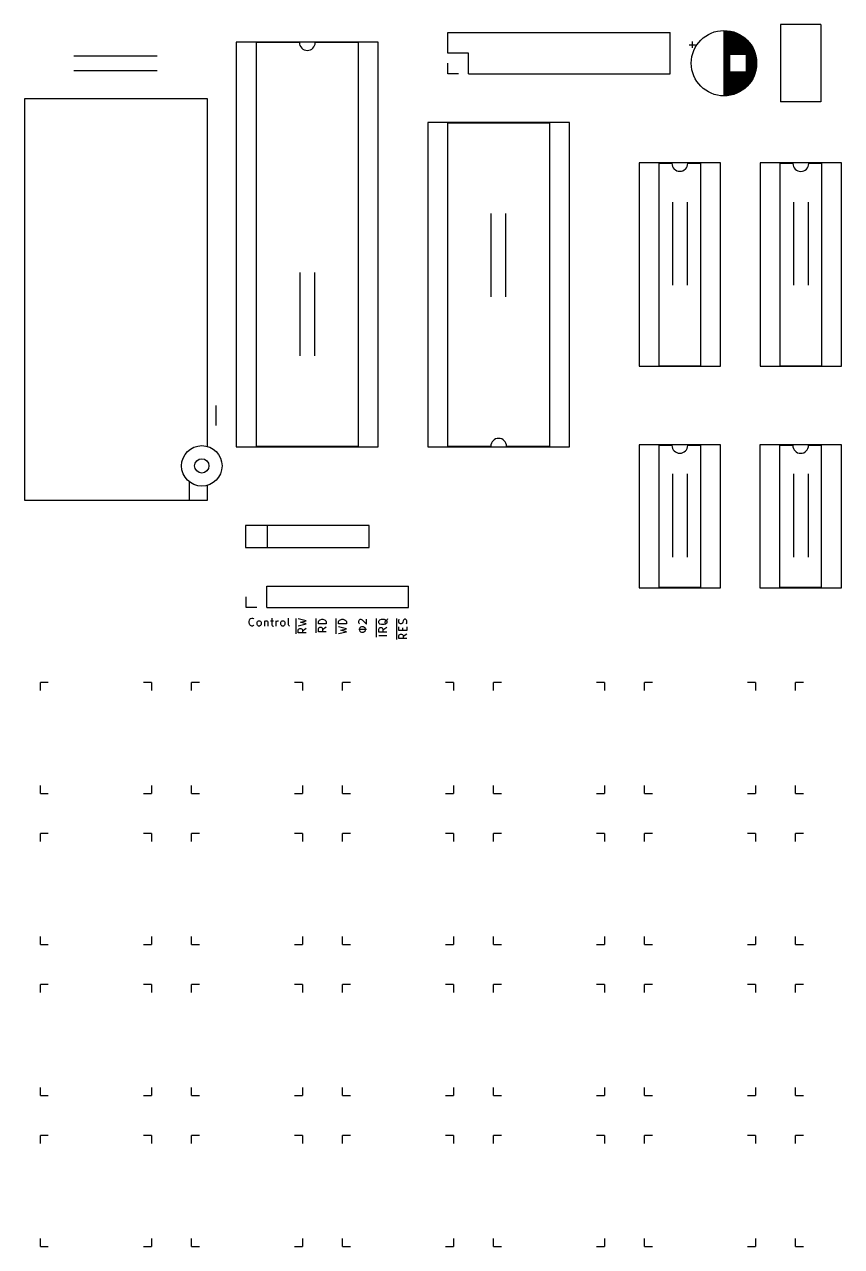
# Model space of a CAD drawing. Extents: x 0.25 to 9.99, y -6.13 to -0.01.
# Drawn here: x 0.25 to 4.3, y -6.13 to -0.06 of the extents above; entities that cross this region are included whole.
import ezdxf

# ---------------------------------------------------------------- set-up
doc = ezdxf.new("R2010")
doc.units = 0
doc.header["$MEASUREMENT"] = 0
doc.layers.add('BLACK', color=7, linetype='CONTINUOUS')

msp = doc.modelspace()

# ---------------------------------------------------------------- linework, layer by layer
at = {"layer": 'BLACK', "linetype": 'CONTINUOUS'}
for p, q in [((4.19961, -0.057677), (4, -0.057677)), ((4, -0.057677), (4, -0.442323)), ((4.19961, -0.057677), (4.19961, -0.442323)), ((2.34764, -0.2), (2.34764, -0.097638)), ((2.34764, -0.097638), (3.45236, -0.097638)), ((3.45236, -0.302362), (3.45236, -0.097638)), ((3.7189, -0.08937), (3.7189, -0.41063)), ((3.72047, -0.08937), (3.72047, -0.41063)), ((3.72205, -0.08937), (3.72205, -0.41063)), ((3.72362, -0.089409), (3.72362, -0.410591)), ((3.7252, -0.089488), (3.7252, -0.410512)), ((3.72677, -0.089528), (3.72677, -0.410472)), ((3.72835, -0.089606), (3.72835, -0.410394)), ((3.72992, -0.089724), (3.72992, -0.410276)), ((3.7315, -0.089843), (3.7315, -0.410157)), ((3.73307, -0.089961), (3.73307, -0.410039)), ((3.73465, -0.090118), (3.73465, -0.409882)), ((3.73622, -0.090276), (3.73622, -0.409724)), ((3.7378, -0.090472), (3.7378, -0.409528)), ((3.73937, -0.09063), (3.73937, -0.40937)), ((3.74094, -0.090866), (3.74094, -0.409134)), ((3.74252, -0.091063), (3.74252, -0.408937)), ((3.74409, -0.091339), (3.74409, -0.408661)), ((3.74567, -0.091575), (3.74567, -0.408425)), ((3.74728, -0.09185), (3.74728, -0.209055)), ((3.74886, -0.092126), (3.74886, -0.209055)), ((3.75043, -0.092441), (3.75043, -0.209055)), ((3.75201, -0.092756), (3.75201, -0.209055)), ((3.75358, -0.09311), (3.75358, -0.209055)), ((3.75516, -0.093465), (3.75516, -0.209055)), ((3.75673, -0.093819), (3.75673, -0.209055)), ((3.75831, -0.094213), (3.75831, -0.209055)), ((3.75988, -0.094606), (3.75988, -0.209055)), ((3.76146, -0.095039), (3.76146, -0.209055)), ((3.76303, -0.095472), (3.76303, -0.209055)), ((3.76461, -0.095906), (3.76461, -0.209055)), ((3.76618, -0.096378), (3.76618, -0.209055)), ((3.76776, -0.09689), (3.76776, -0.209055)), ((3.76933, -0.097362), (3.76933, -0.209055)), ((3.77091, -0.097913), (3.77091, -0.209055)), ((3.77248, -0.098425), (3.77248, -0.209055)), ((3.77406, -0.099016), (3.77406, -0.209055)), ((3.77563, -0.099567), (3.77563, -0.209055)), ((3.7772, -0.100197), (3.7772, -0.209055)), ((3.77878, -0.100787), (3.77878, -0.209055)), ((3.78035, -0.101417), (3.78035, -0.209055)), ((3.78193, -0.102087), (3.78193, -0.209055)), ((3.7835, -0.102756), (3.7835, -0.209055)), ((3.78508, -0.103465), (3.78508, -0.209055)), ((3.78665, -0.104173), (3.78665, -0.209055)), ((3.78823, -0.104882), (3.78823, -0.209055)), ((3.7898, -0.105669), (3.7898, -0.209055)), ((3.79138, -0.106417), (3.79138, -0.209055)), ((3.79295, -0.107205), (3.79295, -0.209055)), ((3.79453, -0.108031), (3.79453, -0.209055)), ((3.7961, -0.108898), (3.7961, -0.209055)), ((3.79768, -0.109764), (3.79768, -0.209055)), ((3.79925, -0.11063), (3.79925, -0.209055)), ((3.80083, -0.111535), (3.80083, -0.209055)), ((3.8024, -0.11248), (3.8024, -0.209055)), ((3.80398, -0.113425), (3.80398, -0.209055)), ((3.80555, -0.114409), (3.80555, -0.209055)), ((3.80713, -0.115433), (3.80713, -0.209055)), ((3.8087, -0.116457), (3.8087, -0.209055)), ((3.81028, -0.11752), (3.81028, -0.209055)), ((3.81185, -0.118583), (3.81185, -0.209055)), ((3.81343, -0.119724), (3.81343, -0.209055)), ((3.815, -0.120866), (3.815, -0.209055)), ((2.00217, -0.145276), (1.29744, -0.145276)), ((1.29744, -0.145276), (1.29744, -2.15472)), ((1.61043, -0.147638), (1.39547, -0.147638)), ((1.39547, -0.147638), (1.39547, -2.15236)), ((1.90413, -0.147638), (1.68917, -0.147638)), ((1.90413, -2.15236), (1.90413, -0.147638)), ((2.00217, -2.15472), (2.00217, -0.145276)), ((3.54529, -0.158858), (3.57678, -0.158858)), ((3.56104, -0.14311), (3.56104, -0.174606)), ((3.81657, -0.122047), (3.81657, -0.209055)), ((3.81815, -0.123228), (3.81815, -0.209055)), ((3.81972, -0.124449), (3.81972, -0.209055)), ((3.8213, -0.125748), (3.8213, -0.209055)), ((3.82287, -0.127008), (3.82287, -0.209055)), ((3.82445, -0.128346), (3.82445, -0.209055)), ((3.82602, -0.129724), (3.82602, -0.209055)), ((3.8276, -0.131142), (3.8276, -0.209055)), ((3.82917, -0.132559), (3.82917, -0.367441)), ((3.83075, -0.134055), (3.83075, -0.365945)), ((3.83232, -0.135551), (3.83232, -0.364449)), ((3.8339, -0.137126), (3.8339, -0.362874)), ((3.83547, -0.13874), (3.83547, -0.36126)), ((3.83705, -0.140394), (3.83705, -0.359606)), ((3.83862, -0.142087), (3.83862, -0.357913)), ((3.8402, -0.143819), (3.8402, -0.356181)), ((3.84177, -0.14563), (3.84177, -0.35437)), ((3.84335, -0.14748), (3.84335, -0.35252)), ((3.84492, -0.14937), (3.84492, -0.35063)), ((3.8465, -0.151378), (3.8465, -0.348622)), ((3.84807, -0.153386), (3.84807, -0.346614)), ((3.84965, -0.155512), (3.84965, -0.344488)), ((3.85122, -0.157677), (3.85122, -0.342323)), ((3.8528, -0.159961), (3.8528, -0.340039)), ((3.85437, -0.162283), (3.85437, -0.337717)), ((3.85594, -0.164724), (3.85594, -0.335276)), ((3.85752, -0.167244), (3.85752, -0.332756)), ((3.85909, -0.169921), (3.85909, -0.330079)), ((3.86067, -0.172677), (3.86067, -0.327323)), ((3.86224, -0.175591), (3.86224, -0.324409)), ((3.86382, -0.178622), (3.86382, -0.321378)), ((3.86539, -0.18185), (3.86539, -0.31815)), ((0.490157, -0.213386), (0.903543, -0.213386)), ((2.45, -0.2), (2.34764, -0.2)), ((2.45, -0.302362), (2.45, -0.2)), ((3.86697, -0.185236), (3.86697, -0.314764)), ((3.86854, -0.188898), (3.86854, -0.311102)), ((3.87012, -0.192795), (3.87012, -0.307205)), ((3.87169, -0.197008), (3.87169, -0.302992)), ((3.87327, -0.201614), (3.87327, -0.298386)), ((3.87484, -0.206772), (3.87484, -0.293228)), ((3.87642, -0.212677), (3.87642, -0.287323)), ((3.87799, -0.219764), (3.87799, -0.280236)), ((3.87957, -0.229016), (3.87957, -0.270984)), ((0.490157, -0.285827), (0.903543, -0.285827)), ((2.34764, -0.302362), (2.34764, -0.25)), ((2.4, -0.302362), (2.34764, -0.302362)), ((2.45, -0.302362), (3.45236, -0.302362)), ((3.74728, -0.290945), (3.74728, -0.40815)), ((3.74886, -0.290945), (3.74886, -0.407874)), ((3.75043, -0.290945), (3.75043, -0.407559)), ((3.75201, -0.290945), (3.75201, -0.407244)), ((3.75358, -0.290945), (3.75358, -0.40689)), ((3.75516, -0.290945), (3.75516, -0.406535)), ((3.75673, -0.290945), (3.75673, -0.406181)), ((3.75831, -0.290945), (3.75831, -0.405787)), ((3.75988, -0.290945), (3.75988, -0.405394)), ((3.76146, -0.290945), (3.76146, -0.404961)), ((3.76303, -0.290945), (3.76303, -0.404528)), ((3.76461, -0.290945), (3.76461, -0.404094)), ((3.76618, -0.290945), (3.76618, -0.403622)), ((3.76776, -0.290945), (3.76776, -0.40311)), ((3.76933, -0.290945), (3.76933, -0.402638)), ((3.77091, -0.290945), (3.77091, -0.402087)), ((3.77248, -0.290945), (3.77248, -0.401575)), ((3.77406, -0.290945), (3.77406, -0.400984)), ((3.77563, -0.290945), (3.77563, -0.400433)), ((3.7772, -0.290945), (3.7772, -0.399803)), ((3.77878, -0.290945), (3.77878, -0.399213)), ((3.78035, -0.290945), (3.78035, -0.398583)), ((3.78193, -0.290945), (3.78193, -0.397913)), ((3.7835, -0.290945), (3.7835, -0.397244)), ((3.78508, -0.290945), (3.78508, -0.396535)), ((3.78665, -0.290945), (3.78665, -0.395827)), ((3.78823, -0.290945), (3.78823, -0.395118)), ((3.7898, -0.290945), (3.7898, -0.394331)), ((3.79138, -0.290945), (3.79138, -0.393583)), ((3.79295, -0.290945), (3.79295, -0.392795)), ((3.79453, -0.290945), (3.79453, -0.391969)), ((3.7961, -0.290945), (3.7961, -0.391102)), ((3.79768, -0.290945), (3.79768, -0.390236)), ((3.79925, -0.290945), (3.79925, -0.38937)), ((3.80083, -0.290945), (3.80083, -0.388465)), ((3.8024, -0.290945), (3.8024, -0.38752)), ((3.80398, -0.290945), (3.80398, -0.386575)), ((3.80555, -0.290945), (3.80555, -0.385591)), ((3.80713, -0.290945), (3.80713, -0.384567)), ((3.8087, -0.290945), (3.8087, -0.383543)), ((3.81028, -0.290945), (3.81028, -0.38248)), ((3.81185, -0.290945), (3.81185, -0.381417)), ((3.81343, -0.290945), (3.81343, -0.380276)), ((3.815, -0.290945), (3.815, -0.379134)), ((3.81657, -0.290945), (3.81657, -0.377953)), ((3.81815, -0.290945), (3.81815, -0.376772)), ((3.81972, -0.290945), (3.81972, -0.375551)), ((3.8213, -0.290945), (3.8213, -0.374252)), ((3.82287, -0.290945), (3.82287, -0.372992)), ((3.82445, -0.290945), (3.82445, -0.371654)), ((3.82602, -0.290945), (3.82602, -0.370276)), ((3.8276, -0.290945), (3.8276, -0.368858)), ((1.15472, -0.427165), (0.245276, -0.427165)), ((0.245276, -0.427165), (0.245276, -2.41929)), ((1.15472, -2.15315), (1.15472, -0.427165)), ((4.19961, -0.442323), (4, -0.442323)), ((2.95236, -0.545276), (2.24764, -0.545276)), ((2.24764, -0.545276), (2.24764, -2.15472)), ((2.95236, -2.15472), (2.95236, -0.545276)), ((2.85433, -0.547638), (2.34567, -0.547638)), ((2.34567, -0.547638), (2.34567, -2.15236)), ((2.85433, -2.15236), (2.85433, -0.547638)), ((3.70236, -0.745276), (3.29764, -0.745276)), ((3.29764, -0.745276), (3.29764, -1.75472)), ((3.46063, -0.747638), (3.39567, -0.747638)), ((3.39567, -0.747638), (3.39567, -1.75236)), ((3.60433, -0.747638), (3.53937, -0.747638)), ((3.60433, -1.75236), (3.60433, -0.747638)), ((3.70236, -1.75472), (3.70236, -0.745276)), ((4.30276, -0.745472), (3.89803, -0.745472)), ((3.89803, -0.745472), (3.89803, -1.75492)), ((4.06102, -0.747835), (3.99606, -0.747835)), ((3.99606, -0.747835), (3.99606, -1.75256)), ((4.20472, -0.747835), (4.13976, -0.747835)), ((4.20472, -1.75256), (4.20472, -0.747835)), ((4.30276, -1.75492), (4.30276, -0.745472)), ((3.46378, -0.93937), (3.46378, -1.35276)), ((3.53622, -0.93937), (3.53622, -1.35276)), ((4.06378, -0.93937), (4.06378, -1.35276)), ((4.13622, -0.93937), (4.13622, -1.35276)), ((2.56358, -1.41063), (2.56358, -0.997244)), ((2.63602, -1.41063), (2.63602, -0.997244)), ((1.61358, -1.29016), (1.61358, -1.70354)), ((1.68602, -1.29016), (1.68602, -1.70354)), ((3.29764, -1.75472), (3.70236, -1.75472)), ((3.39567, -1.75236), (3.60433, -1.75236)), ((3.89803, -1.75492), (4.30276, -1.75492)), ((3.99606, -1.75256), (4.20472, -1.75256)), ((1.19488, -1.94961), (1.19488, -2.04961)), ((1.29744, -2.15472), (2.00217, -2.15472)), ((1.39547, -2.15236), (1.90413, -2.15236)), ((2.24764, -2.15472), (2.95236, -2.15472)), ((2.34567, -2.15236), (2.56063, -2.15236)), ((2.63937, -2.15236), (2.85433, -2.15236)), ((3.70236, -2.14528), (3.29764, -2.14528)), ((3.29764, -2.14528), (3.29764, -2.85472)), ((3.46063, -2.14764), (3.39567, -2.14764)), ((3.39567, -2.14764), (3.39567, -2.85236)), ((3.60433, -2.14764), (3.53937, -2.14764)), ((3.60433, -2.85236), (3.60433, -2.14764)), ((3.70236, -2.85472), (3.70236, -2.14528)), ((4.30197, -2.14547), (3.89724, -2.14547)), ((3.89724, -2.14547), (3.89724, -2.85492)), ((4.06024, -2.14783), (3.99528, -2.14783)), ((3.99528, -2.14783), (3.99528, -2.85256)), ((4.20394, -2.14783), (4.13898, -2.14783)), ((4.20394, -2.85256), (4.20394, -2.14783)), ((4.30197, -2.85492), (4.30197, -2.14547)), ((3.46378, -2.28937), (3.46378, -2.70276)), ((3.53622, -2.28937), (3.53622, -2.70276)), ((4.06378, -2.28937), (4.06378, -2.70276)), ((4.13622, -2.28937), (4.13622, -2.70276)), ((1.06496, -2.41929), (1.06496, -2.33031)), ((1.15472, -2.41929), (1.15472, -2.34606)), ((0.245276, -2.41929), (1.15472, -2.41929)), ((1.34331, -2.54488), (1.34331, -2.65512)), ((1.95669, -2.54488), (1.34331, -2.54488)), ((1.45, -2.54488), (1.45, -2.65512)), ((1.95669, -2.65512), (1.95669, -2.54488)), ((1.34331, -2.65512), (1.95669, -2.65512)), ((1.44941, -2.95236), (1.44941, -2.84764)), ((1.44941, -2.84764), (2.15177, -2.84764)), ((2.15177, -2.95236), (2.15177, -2.84764)), ((1.34705, -2.95236), (1.34705, -2.9)), ((3.29764, -2.85472), (3.70236, -2.85472)), ((3.39567, -2.85236), (3.60433, -2.85236)), ((3.89724, -2.85492), (4.30197, -2.85492)), ((3.99528, -2.85256), (4.20394, -2.85256)), ((1.39941, -2.95236), (1.34705, -2.95236)), ((1.44941, -2.95236), (2.15177, -2.95236)), ((1.36079, -3.02238), (1.36267, -3.01488)), ((1.36079, -3.028), (1.36079, -3.02238)), ((1.36267, -3.0355), (1.36079, -3.028)), ((1.36267, -3.01488), (1.36454, -3.01113)), ((1.36454, -3.01113), (1.36829, -3.00738)), ((1.36829, -3.00738), (1.37392, -3.0055)), ((1.37392, -3.0055), (1.37767, -3.0055)), ((1.37767, -3.0055), (1.38329, -3.00738)), ((1.38329, -3.00738), (1.38517, -3.00925)), ((1.40016, -3.02613), (1.40204, -3.02238)), ((1.40016, -3.03738), (1.40016, -3.02613)), ((1.40204, -3.02238), (1.40391, -3.0205)), ((1.40391, -3.0205), (1.40766, -3.01863)), ((1.40766, -3.01863), (1.41329, -3.01863)), ((1.41329, -3.01863), (1.41704, -3.0205)), ((1.41704, -3.0205), (1.41891, -3.02238)), ((1.41891, -3.02238), (1.42079, -3.02613)), ((1.42079, -3.02613), (1.42079, -3.03738)), ((1.43766, -3.01863), (1.43766, -3.04487)), ((1.43766, -3.02238), (1.43953, -3.0205)), ((1.43953, -3.0205), (1.44328, -3.01863)), ((1.44328, -3.01863), (1.44891, -3.01863)), ((1.44891, -3.01863), (1.45266, -3.0205)), ((1.45266, -3.0205), (1.45453, -3.02425)), ((1.45453, -3.02425), (1.45453, -3.04487)), ((1.46766, -3.01863), (1.48265, -3.01863)), ((1.47328, -3.0055), (1.47328, -3.03925)), ((1.49578, -3.04487), (1.49578, -3.01863)), ((1.49578, -3.02613), (1.49765, -3.02238)), ((1.49765, -3.02238), (1.49953, -3.0205)), ((1.49953, -3.0205), (1.50328, -3.01863)), ((1.50328, -3.01863), (1.50703, -3.01863)), ((1.51827, -3.02613), (1.52015, -3.02238)), ((1.51827, -3.03738), (1.51827, -3.02613)), ((1.52015, -3.02238), (1.52202, -3.0205)), ((1.52202, -3.0205), (1.52577, -3.01863)), ((1.52577, -3.01863), (1.5314, -3.01863)), ((1.5314, -3.01863), (1.53515, -3.0205)), ((1.53515, -3.0205), (1.53702, -3.02238)), ((1.53702, -3.02238), (1.5389, -3.02613)), ((1.5389, -3.02613), (1.5389, -3.03738)), ((1.55577, -3.03925), (1.55577, -3.0055)), ((1.59398, -3.08431), (1.59398, -3.00782)), ((1.64428, -3.01888), (1.60491, -3.00951)), ((1.60491, -3.04326), (1.64428, -3.03388)), ((1.61616, -3.02638), (1.64428, -3.01888)), ((1.64428, -3.03388), (1.61616, -3.02638)), ((1.69398, -3.07869), (1.69398, -3.00782)), ((1.70491, -3.02451), (1.70679, -3.01888)), ((1.70491, -3.03388), (1.70491, -3.02451)), ((1.74428, -3.03388), (1.70491, -3.03388)), ((1.70679, -3.01888), (1.71054, -3.01513)), ((1.71054, -3.01513), (1.71429, -3.01326)), ((1.71429, -3.01326), (1.72179, -3.01138)), ((1.72179, -3.01138), (1.72741, -3.01138)), ((1.72741, -3.01138), (1.73491, -3.01326)), ((1.73491, -3.01326), (1.73866, -3.01513)), ((1.73866, -3.01513), (1.74241, -3.01888)), ((1.74241, -3.01888), (1.74428, -3.02451)), ((1.74428, -3.02451), (1.74428, -3.03388)), ((1.79398, -3.08431), (1.79398, -3.00782)), ((1.80491, -3.02451), (1.80679, -3.01888)), ((1.80491, -3.03388), (1.80491, -3.02451)), ((1.84428, -3.03388), (1.80491, -3.03388)), ((1.80679, -3.01888), (1.81054, -3.01513)), ((1.81054, -3.01513), (1.81429, -3.01326)), ((1.81429, -3.01326), (1.82179, -3.01138)), ((1.82179, -3.01138), (1.82741, -3.01138)), ((1.82741, -3.01138), (1.83491, -3.01326)), ((1.83491, -3.01326), (1.83866, -3.01513)), ((1.83866, -3.01513), (1.84241, -3.01888)), ((1.84241, -3.01888), (1.84428, -3.02451)), ((1.84428, -3.02451), (1.84428, -3.03388)), ((1.90491, -3.01888), (1.90679, -3.01513)), ((1.90491, -3.02826), (1.90491, -3.01888)), ((1.90679, -3.03201), (1.90491, -3.02826)), ((1.90679, -3.01513), (1.90866, -3.01326)), ((1.90866, -3.03388), (1.90679, -3.03201)), ((1.90866, -3.01326), (1.91241, -3.01138)), ((1.91241, -3.01138), (1.91616, -3.01138)), ((1.91616, -3.01138), (1.92179, -3.01326)), ((1.92179, -3.01326), (1.94428, -3.03576)), ((1.94428, -3.03576), (1.94428, -3.01138)), ((1.99398, -3.09931), (1.99398, -3.00782)), ((2.00491, -3.02076), (2.00679, -3.01701)), ((2.00491, -3.02826), (2.00491, -3.02076)), ((2.00679, -3.03201), (2.00491, -3.02826)), ((2.00679, -3.01701), (2.01054, -3.01326)), ((2.01054, -3.03576), (2.00679, -3.03201)), ((2.01054, -3.01326), (2.01804, -3.01138)), ((2.01804, -3.01138), (2.03116, -3.01138)), ((2.03116, -3.01138), (2.03866, -3.01326)), ((2.03679, -3.02263), (2.03491, -3.02638)), ((2.03491, -3.02638), (2.03491, -3.03013)), ((2.04241, -3.01701), (2.03679, -3.02263)), ((2.03866, -3.01326), (2.04241, -3.01701)), ((2.04241, -3.03201), (2.03866, -3.03576)), ((2.04616, -3.01326), (2.04241, -3.01701)), ((2.04241, -3.01701), (2.04428, -3.02076)), ((2.04428, -3.02826), (2.04241, -3.03201)), ((2.04428, -3.02076), (2.04428, -3.02826)), ((2.04803, -3.00951), (2.04616, -3.01326)), ((2.09398, -3.11243), (2.09398, -3.00782)), ((2.10491, -3.01701), (2.10679, -3.01138)), ((2.10491, -3.02638), (2.10491, -3.01701)), ((2.10679, -3.03013), (2.10491, -3.02638)), ((2.10866, -3.03201), (2.10679, -3.03013)), ((2.11241, -3.03388), (2.10866, -3.03201)), ((2.11616, -3.03388), (2.11241, -3.03388)), ((2.11991, -3.03201), (2.11616, -3.03388)), ((2.12179, -3.03013), (2.11991, -3.03201)), ((2.12366, -3.02638), (2.12179, -3.03013)), ((2.12554, -3.01888), (2.12366, -3.02638)), ((2.12741, -3.01513), (2.12554, -3.01888)), ((2.12929, -3.01326), (2.12741, -3.01513)), ((2.13304, -3.01138), (2.12929, -3.01326)), ((2.13679, -3.01138), (2.13304, -3.01138)), ((2.14053, -3.01326), (2.13679, -3.01138)), ((2.14241, -3.01513), (2.14053, -3.01326)), ((2.14428, -3.01888), (2.14241, -3.01513)), ((2.14241, -3.03388), (2.14428, -3.02826)), ((2.14428, -3.02826), (2.14428, -3.01888)), ((1.36454, -3.03925), (1.36267, -3.0355)), ((1.36829, -3.043), (1.36454, -3.03925)), ((1.37392, -3.04487), (1.36829, -3.043)), ((1.37767, -3.04487), (1.37392, -3.04487)), ((1.38329, -3.043), (1.37767, -3.04487)), ((1.38517, -3.04113), (1.38329, -3.043)), ((1.40204, -3.04113), (1.40016, -3.03738)), ((1.40391, -3.043), (1.40204, -3.04113)), ((1.40766, -3.04487), (1.40391, -3.043)), ((1.41329, -3.04487), (1.40766, -3.04487)), ((1.41704, -3.043), (1.41329, -3.04487)), ((1.41891, -3.04113), (1.41704, -3.043)), ((1.42079, -3.03738), (1.41891, -3.04113)), ((1.47328, -3.03925), (1.47515, -3.043)), ((1.47515, -3.043), (1.4789, -3.04487)), ((1.4789, -3.04487), (1.48265, -3.04487)), ((1.52015, -3.04113), (1.51827, -3.03738)), ((1.52202, -3.043), (1.52015, -3.04113)), ((1.52577, -3.04487), (1.52202, -3.043)), ((1.5314, -3.04487), (1.52577, -3.04487)), ((1.53515, -3.043), (1.5314, -3.04487)), ((1.53702, -3.04113), (1.53515, -3.043)), ((1.5389, -3.03738), (1.53702, -3.04113)), ((1.55764, -3.043), (1.55577, -3.03925)), ((1.56139, -3.04487), (1.55764, -3.043)), ((1.60491, -3.06388), (1.60679, -3.06013)), ((1.60491, -3.07888), (1.60491, -3.06388)), ((1.64428, -3.07888), (1.60491, -3.07888)), ((1.60679, -3.06013), (1.60866, -3.05825)), ((1.60866, -3.05825), (1.61241, -3.05638)), ((1.61241, -3.05638), (1.61804, -3.05638)), ((1.61804, -3.05638), (1.62179, -3.05825)), ((1.62179, -3.05825), (1.62366, -3.06013)), ((1.62366, -3.06013), (1.62554, -3.06388)), ((1.64428, -3.05638), (1.62554, -3.0695)), ((1.62554, -3.06388), (1.62554, -3.07888)), ((1.70491, -3.05825), (1.70679, -3.0545)), ((1.70491, -3.07325), (1.70491, -3.05825)), ((1.74428, -3.07325), (1.70491, -3.07325)), ((1.70679, -3.0545), (1.70866, -3.05263)), ((1.70866, -3.05263), (1.71241, -3.05075)), ((1.71241, -3.05075), (1.71804, -3.05075)), ((1.71804, -3.05075), (1.72179, -3.05263)), ((1.72179, -3.05263), (1.72366, -3.0545)), ((1.72366, -3.0545), (1.72554, -3.05825)), ((1.74428, -3.05075), (1.72554, -3.06388)), ((1.72554, -3.05825), (1.72554, -3.07325)), ((1.84428, -3.05825), (1.80491, -3.04888)), ((1.80491, -3.08263), (1.84428, -3.07325)), ((1.81616, -3.06575), (1.84428, -3.05825)), ((1.84428, -3.07325), (1.81616, -3.06575)), ((1.94428, -3.062), (1.90491, -3.062)), ((1.91054, -3.05825), (1.91241, -3.05263)), ((1.91054, -3.06575), (1.91054, -3.05825)), ((1.91241, -3.07138), (1.91054, -3.06575)), ((1.91241, -3.05263), (1.91616, -3.04888)), ((1.91616, -3.07513), (1.91241, -3.07138)), ((1.91616, -3.04888), (1.91991, -3.047)), ((1.91991, -3.077), (1.91616, -3.07513)), ((1.91991, -3.047), (1.92741, -3.047)), ((1.92741, -3.077), (1.91991, -3.077)), ((1.92741, -3.047), (1.93116, -3.04888)), ((1.93116, -3.07513), (1.92741, -3.077)), ((1.93116, -3.04888), (1.93491, -3.05263)), ((1.93491, -3.07138), (1.93116, -3.07513)), ((1.93491, -3.05263), (1.93679, -3.05825)), ((1.93679, -3.06575), (1.93491, -3.07138)), ((1.93679, -3.05825), (1.93679, -3.06575)), ((2.00491, -3.06013), (2.00679, -3.05638)), ((2.00491, -3.07513), (2.00491, -3.06013)), ((2.04428, -3.07513), (2.00491, -3.07513)), ((2.04428, -3.09387), (2.00491, -3.09387)), ((2.00679, -3.05638), (2.00866, -3.0545)), ((2.00866, -3.0545), (2.01241, -3.05263)), ((2.01804, -3.03763), (2.01054, -3.03576)), ((2.01241, -3.05263), (2.01804, -3.05263)), ((2.03116, -3.03763), (2.01804, -3.03763)), ((2.01804, -3.05263), (2.02179, -3.0545)), ((2.02179, -3.0545), (2.02366, -3.05638)), ((2.02366, -3.05638), (2.02554, -3.06013)), ((2.04428, -3.05263), (2.02554, -3.06575)), ((2.02554, -3.06013), (2.02554, -3.07513)), ((2.03866, -3.03576), (2.03116, -3.03763)), ((2.10491, -3.06763), (2.10491, -3.04888)), ((2.14428, -3.06763), (2.10491, -3.06763)), ((2.10491, -3.092), (2.10679, -3.08825)), ((2.10491, -3.107), (2.10491, -3.092)), ((2.10679, -3.08825), (2.10866, -3.08637)), ((2.10866, -3.08637), (2.11241, -3.0845)), ((2.11241, -3.0845), (2.11804, -3.0845)), ((2.11804, -3.0845), (2.12179, -3.08637)), ((2.12179, -3.08637), (2.12366, -3.08825)), ((2.12366, -3.06763), (2.12366, -3.0545)), ((2.12366, -3.08825), (2.12554, -3.092)), ((2.14428, -3.0845), (2.12554, -3.09762)), ((2.12554, -3.092), (2.12554, -3.107)), ((2.14428, -3.04888), (2.14428, -3.06763)), ((2.14428, -3.107), (2.10491, -3.107)), ((0.36378, -3.3248), (0.324409, -3.3248)), ((0.324409, -3.36417), (0.324409, -3.3248)), ((0.875591, -3.3248), (0.83622, -3.3248)), ((0.875591, -3.3248), (0.875591, -3.36417)), ((1.07441, -3.36417), (1.07441, -3.3248)), ((1.11378, -3.3248), (1.07441, -3.3248)), ((1.62559, -3.3248), (1.58622, -3.3248)), ((1.62559, -3.3248), (1.62559, -3.36417)), ((1.82441, -3.36417), (1.82441, -3.3248)), ((1.86378, -3.3248), (1.82441, -3.3248)), ((2.37559, -3.3248), (2.33622, -3.3248)), ((2.37559, -3.3248), (2.37559, -3.36417)), ((2.57441, -3.36417), (2.57441, -3.3248)), ((2.61378, -3.3248), (2.57441, -3.3248)), ((3.12559, -3.3248), (3.08622, -3.3248)), ((3.12559, -3.3248), (3.12559, -3.36417)), ((3.32441, -3.36417), (3.32441, -3.3248)), ((3.36378, -3.3248), (3.32441, -3.3248)), ((3.87559, -3.3248), (3.83622, -3.3248)), ((3.87559, -3.3248), (3.87559, -3.36417)), ((4.07441, -3.36417), (4.07441, -3.3248)), ((4.11378, -3.3248), (4.07441, -3.3248)), ((0.324409, -3.87598), (0.324409, -3.83661)), ((0.324409, -3.87598), (0.36378, -3.87598)), ((0.83622, -3.87598), (0.875591, -3.87598)), ((0.875591, -3.83661), (0.875591, -3.87598)), ((1.07441, -3.87598), (1.07441, -3.83661)), ((1.07441, -3.87598), (1.11378, -3.87598)), ((1.58622, -3.87598), (1.62559, -3.87598)), ((1.62559, -3.83661), (1.62559, -3.87598)), ((1.82441, -3.87598), (1.82441, -3.83661)), ((1.82441, -3.87598), (1.86378, -3.87598)), ((2.33622, -3.87598), (2.37559, -3.87598)), ((2.37559, -3.83661), (2.37559, -3.87598)), ((2.57441, -3.87598), (2.57441, -3.83661)), ((2.57441, -3.87598), (2.61378, -3.87598)), ((3.08622, -3.87598), (3.12559, -3.87598)), ((3.12559, -3.83661), (3.12559, -3.87598)), ((3.32441, -3.87598), (3.32441, -3.83661)), ((3.32441, -3.87598), (3.36378, -3.87598)), ((3.83622, -3.87598), (3.87559, -3.87598)), ((3.87559, -3.83661), (3.87559, -3.87598)), ((4.07441, -3.87598), (4.07441, -3.83661)), ((4.07441, -3.87598), (4.11378, -3.87598)), ((0.36378, -4.0748), (0.324409, -4.0748)), ((0.324409, -4.11417), (0.324409, -4.0748)), ((0.875591, -4.0748), (0.83622, -4.0748)), ((0.875591, -4.0748), (0.875591, -4.11417)), ((1.07441, -4.11417), (1.07441, -4.0748)), ((1.11378, -4.0748), (1.07441, -4.0748)), ((1.62559, -4.0748), (1.58622, -4.0748)), ((1.62559, -4.0748), (1.62559, -4.11417)), ((1.82441, -4.11417), (1.82441, -4.0748)), ((1.86378, -4.0748), (1.82441, -4.0748)), ((2.37559, -4.0748), (2.33622, -4.0748)), ((2.37559, -4.0748), (2.37559, -4.11417)), ((2.57441, -4.11417), (2.57441, -4.0748)), ((2.61378, -4.0748), (2.57441, -4.0748)), ((3.12559, -4.0748), (3.08622, -4.0748)), ((3.12559, -4.0748), (3.12559, -4.11417)), ((3.32441, -4.11417), (3.32441, -4.0748)), ((3.36378, -4.0748), (3.32441, -4.0748)), ((3.87559, -4.0748), (3.83622, -4.0748)), ((3.87559, -4.0748), (3.87559, -4.11417)), ((4.07441, -4.11417), (4.07441, -4.0748)), ((4.11378, -4.0748), (4.07441, -4.0748)), ((0.324409, -4.62598), (0.324409, -4.58661)), ((0.875591, -4.58661), (0.875591, -4.62598)), ((1.07441, -4.62598), (1.07441, -4.58661)), ((1.62559, -4.58661), (1.62559, -4.62598)), ((1.82441, -4.62598), (1.82441, -4.58661)), ((2.37559, -4.58661), (2.37559, -4.62598)), ((2.57441, -4.62598), (2.57441, -4.58661)), ((3.12559, -4.58661), (3.12559, -4.62598)), ((3.32441, -4.62598), (3.32441, -4.58661)), ((3.87559, -4.58661), (3.87559, -4.62598)), ((4.07441, -4.62598), (4.07441, -4.58661)), ((0.324409, -4.62598), (0.36378, -4.62598)), ((0.83622, -4.62598), (0.875591, -4.62598)), ((1.07441, -4.62598), (1.11378, -4.62598)), ((1.58622, -4.62598), (1.62559, -4.62598)), ((1.82441, -4.62598), (1.86378, -4.62598)), ((2.33622, -4.62598), (2.37559, -4.62598)), ((2.57441, -4.62598), (2.61378, -4.62598)), ((3.08622, -4.62598), (3.12559, -4.62598)), ((3.32441, -4.62598), (3.36378, -4.62598)), ((3.83622, -4.62598), (3.87559, -4.62598)), ((4.07441, -4.62598), (4.11378, -4.62598)), ((0.36378, -4.8248), (0.324409, -4.8248)), ((0.324409, -4.86417), (0.324409, -4.8248)), ((0.875591, -4.8248), (0.83622, -4.8248)), ((0.875591, -4.8248), (0.875591, -4.86417)), ((1.07441, -4.86417), (1.07441, -4.8248)), ((1.11378, -4.8248), (1.07441, -4.8248)), ((1.62559, -4.8248), (1.58622, -4.8248)), ((1.62559, -4.8248), (1.62559, -4.86417)), ((1.82441, -4.86417), (1.82441, -4.8248)), ((1.86378, -4.8248), (1.82441, -4.8248)), ((2.37559, -4.8248), (2.33622, -4.8248)), ((2.37559, -4.8248), (2.37559, -4.86417)), ((2.57441, -4.86417), (2.57441, -4.8248)), ((2.61378, -4.8248), (2.57441, -4.8248)), ((3.12559, -4.8248), (3.08622, -4.8248)), ((3.12559, -4.8248), (3.12559, -4.86417)), ((3.32441, -4.86417), (3.32441, -4.8248)), ((3.36378, -4.8248), (3.32441, -4.8248)), ((3.87559, -4.8248), (3.83622, -4.8248)), ((3.87559, -4.8248), (3.87559, -4.86417)), ((4.07441, -4.86417), (4.07441, -4.8248)), ((4.11378, -4.8248), (4.07441, -4.8248)), ((0.324409, -5.37598), (0.324409, -5.33661)), ((0.875591, -5.33661), (0.875591, -5.37598)), ((1.07441, -5.37598), (1.07441, -5.33661)), ((1.62559, -5.33661), (1.62559, -5.37598)), ((1.82441, -5.37598), (1.82441, -5.33661)), ((2.37559, -5.33661), (2.37559, -5.37598)), ((2.57441, -5.37598), (2.57441, -5.33661)), ((3.12559, -5.33661), (3.12559, -5.37598)), ((3.32441, -5.37598), (3.32441, -5.33661)), ((3.87559, -5.33661), (3.87559, -5.37598)), ((4.07441, -5.37598), (4.07441, -5.33661)), ((0.324409, -5.37598), (0.36378, -5.37598)), ((0.83622, -5.37598), (0.875591, -5.37598)), ((1.07441, -5.37598), (1.11378, -5.37598)), ((1.58622, -5.37598), (1.62559, -5.37598)), ((1.82441, -5.37598), (1.86378, -5.37598)), ((2.33622, -5.37598), (2.37559, -5.37598)), ((2.57441, -5.37598), (2.61378, -5.37598)), ((3.08622, -5.37598), (3.12559, -5.37598)), ((3.32441, -5.37598), (3.36378, -5.37598)), ((3.83622, -5.37598), (3.87559, -5.37598)), ((4.07441, -5.37598), (4.11378, -5.37598)), ((0.36378, -5.5748), (0.324409, -5.5748)), ((0.324409, -5.61417), (0.324409, -5.5748)), ((0.875591, -5.5748), (0.83622, -5.5748)), ((0.875591, -5.5748), (0.875591, -5.61417)), ((1.07441, -5.61417), (1.07441, -5.5748)), ((1.11378, -5.5748), (1.07441, -5.5748)), ((1.62559, -5.5748), (1.58622, -5.5748)), ((1.62559, -5.5748), (1.62559, -5.61417)), ((1.82441, -5.61417), (1.82441, -5.5748)), ((1.86378, -5.5748), (1.82441, -5.5748)), ((2.37559, -5.5748), (2.33622, -5.5748)), ((2.37559, -5.5748), (2.37559, -5.61417)), ((2.57441, -5.61417), (2.57441, -5.5748)), ((2.61378, -5.5748), (2.57441, -5.5748)), ((3.12559, -5.5748), (3.08622, -5.5748)), ((3.12559, -5.5748), (3.12559, -5.61417)), ((3.32441, -5.61417), (3.32441, -5.5748)), ((3.36378, -5.5748), (3.32441, -5.5748)), ((3.87559, -5.5748), (3.83622, -5.5748)), ((3.87559, -5.5748), (3.87559, -5.61417)), ((4.07441, -5.61417), (4.07441, -5.5748)), ((4.11378, -5.5748), (4.07441, -5.5748)), ((0.324409, -6.12598), (0.324409, -6.08661)), ((0.324409, -6.12598), (0.36378, -6.12598)), ((0.83622, -6.12598), (0.875591, -6.12598)), ((0.875591, -6.08661), (0.875591, -6.12598)), ((1.07441, -6.12598), (1.07441, -6.08661)), ((1.07441, -6.12598), (1.11378, -6.12598)), ((1.58622, -6.12598), (1.62559, -6.12598)), ((1.62559, -6.08661), (1.62559, -6.12598)), ((1.82441, -6.12598), (1.82441, -6.08661)), ((1.82441, -6.12598), (1.86378, -6.12598)), ((2.33622, -6.12598), (2.37559, -6.12598)), ((2.37559, -6.08661), (2.37559, -6.12598)), ((2.57441, -6.12598), (2.57441, -6.08661)), ((2.57441, -6.12598), (2.61378, -6.12598)), ((3.08622, -6.12598), (3.12559, -6.12598)), ((3.12559, -6.08661), (3.12559, -6.12598)), ((3.32441, -6.12598), (3.32441, -6.08661)), ((3.32441, -6.12598), (3.36378, -6.12598)), ((3.83622, -6.12598), (3.87559, -6.12598)), ((3.87559, -6.08661), (3.87559, -6.12598)), ((4.07441, -6.12598), (4.07441, -6.08661)), ((4.07441, -6.12598), (4.11378, -6.12598))]:
    msp.add_line(p, q, dxfattribs=at)
at = {"layer": 'BLACK'}
for centre, radius in [((3.7189, -0.25), 0.162205), ((1.12598, -2.24961), 0.100394), ((1.12598, -2.24961), 0.035433)]:
    msp.add_circle(centre, radius, dxfattribs=at)
for centre, start, end in [((1.6498, -0.147638), -180, 0), ((3.5, -0.747638), -180, 0), ((4.10039, -0.747835), -180, 0), ((2.6, -2.15236), 0, 180), ((3.5, -2.14764), -180, 0), ((4.09961, -2.14783), -180, 0)]:
    msp.add_arc(centre, 0.03937, start, end, dxfattribs=at)

doc.saveas('drawing.dxf')
